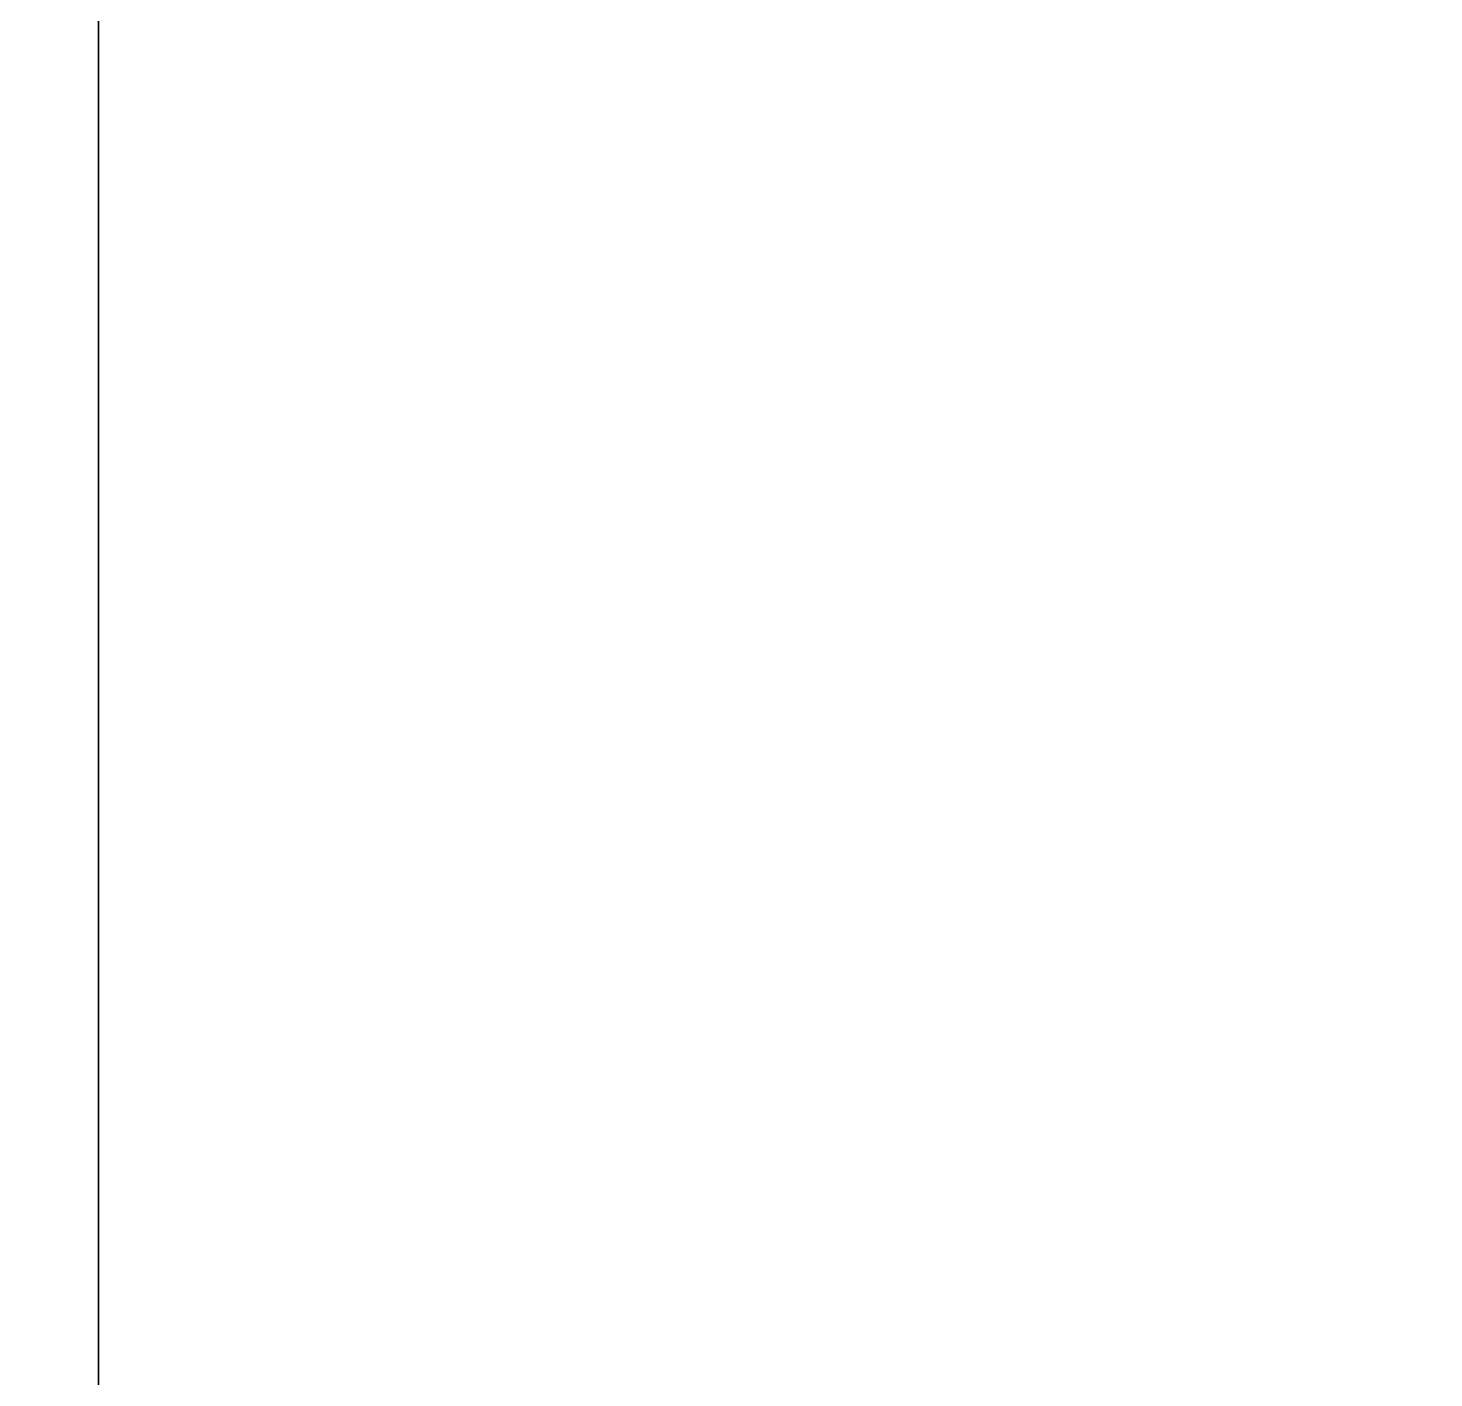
# Model space of a CAD drawing. Extents: x -80 to 2901, y -3352 to 80.
# Drawn here: x 1796.34 to 1809.5, y -560.38 to -547.75 of the extents above; entities that cross this region are included whole.
import ezdxf

# ---------------------------------------------------------------- set-up
doc = ezdxf.new("R2010")
doc.units = 0

# ---------------------------------------------------------------- blocks, each defined once
blk = doc.blocks.new('cocina Juan v2.bajo pileta 2p gola 72x18.Suelo1', base_point=(0, 18))
at = {"layer": 'Blanco', "color": 0}
for points in [[(0, 18), (0, 575), (800, 575), (800, 18)], [(0, 18, 18), (0, 575, 18), (800, 575, 18), (800, 18, 18)]]:
    blk.add_3dface(points, dxfattribs=at)
blk = doc.blocks.new('cocina Juan v2.bajo pileta 2p gola 72x18.Suelo')
at = {"layer": 'Blanco'}
blk.add_blockref('cocina Juan v2.bajo pileta 2p gola 72x18.Suelo1', (0, 18), dxfattribs=at)
blk = doc.blocks.new('cocina Juan v2.bajo pileta 2p gola 72x18.Lateral Derecho1', base_point=(800, 36, 778))
at = {"layer": 'Blanco', "color": 0}
for points, invisible_edges in [([(782, 18, 18), (782, 36, 778), (782, 575, 18), (782, 18, 18)], 11), ([(782, 18, 778), (782, 36, 778), (782, 18, 18), (782, 18, 778)], 10)]:
    blk.add_3dface(points, dxfattribs=dict(at, invisible_edges=invisible_edges))
for points in [[(782, 18, 18), (782, 575, 18), (800, 575, 18), (800, 18, 18)], [(782, 36, 778), (782, 18, 778), (800, 18, 778), (800, 36, 778)]]:
    blk.add_3dface(points, dxfattribs=at)
blk = doc.blocks.new('cocina Juan v2.bajo pileta 2p gola 72x18.Lateral Derecho')
at = {"layer": 'Blanco'}
blk.add_blockref('cocina Juan v2.bajo pileta 2p gola 72x18.Lateral Derecho1', (800, 36, 778), dxfattribs=at)
blk = doc.blocks.new('cocina Juan v2.bajo pileta 2p gola 72x18.gola placa sin fijaciones [1]1', base_point=(0, 36, 850))
at = {"layer": 'blanco', "color": 0}
for points in [[(0, 36, 778), (0, 18, 778), (800, 18, 778), (800, 36, 778)], [(800, 36, 850), (800, 18, 850), (0, 18, 850), (0, 36, 850)]]:
    blk.add_3dface(points, dxfattribs=at)
blk = doc.blocks.new('cocina Juan v2.bajo pileta 2p gola 72x18.gola placa sin fijaciones [1]')
at = {"layer": 'Blanco'}
blk.add_blockref('cocina Juan v2.bajo pileta 2p gola 72x18.gola placa sin fijaciones [1]1', (0, 36, 850), dxfattribs=at)
blk = doc.blocks.new('cocina Juan v2.bajo pileta 2p gola 72x18')
at = {"layer": 'cocina Juan v2.bajo pileta 2p gola 72x18.gola placa sin fijaciones [1]'}
blk.add_blockref('cocina Juan v2.bajo pileta 2p gola 72x18.gola placa sin fijaciones [1]', (0, 0), dxfattribs=at)
at = {"layer": 'cocina Juan v2.bajo pileta 2p gola 72x18.Lateral Derecho'}
blk.add_blockref('cocina Juan v2.bajo pileta 2p gola 72x18.Lateral Derecho', (0, 0), dxfattribs=at)
at = {"layer": 'cocina Juan v2.bajo pileta 2p gola 72x18.Suelo'}
blk.add_blockref('cocina Juan v2.bajo pileta 2p gola 72x18.Suelo', (0, 0), dxfattribs=at)

msp = doc.modelspace()

# ---------------------------------------------------------------- block references
msp.add_blockref('cocina Juan v2.bajo pileta 2p gola 72x18', (1015, -580, 100))

doc.saveas('drawing.dxf')
